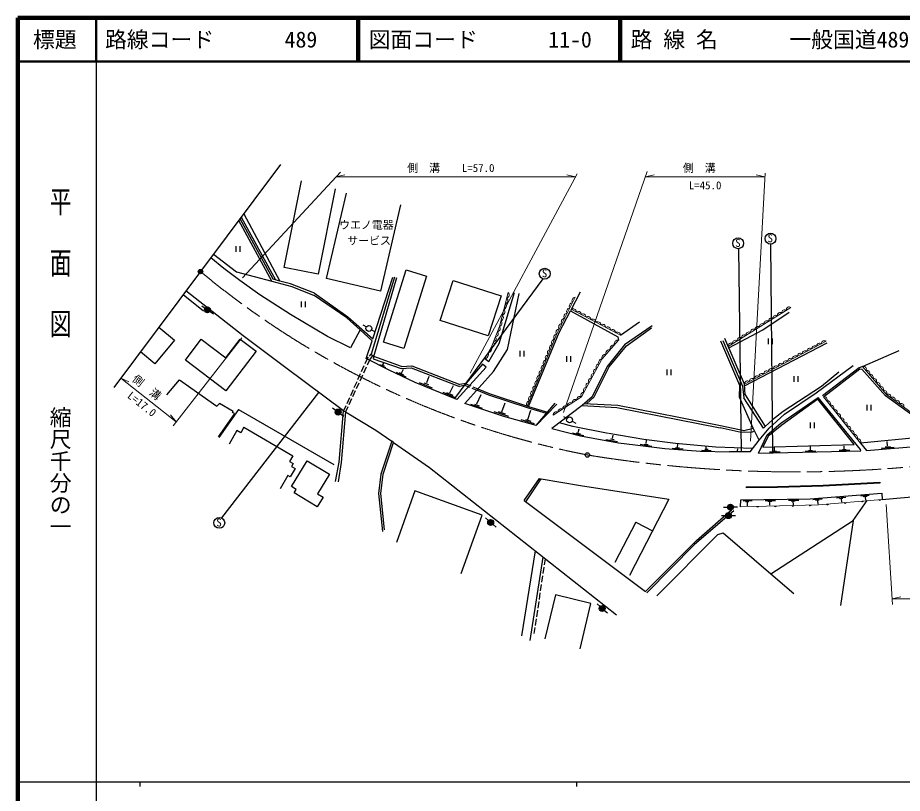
# Model space of a CAD drawing. Units: millimetres, scale not verified. Extents: x 40000 to 680000, y 20000 to 380000.
# Drawn here: x 40000 to 242619, y 202409 to 380000 of the extents above; entities that cross this region are included whole.
import ezdxf
from ezdxf.enums import TextEntityAlignment as Align

# ---------------------------------------------------------------- set-up
doc = ezdxf.new("R2010")
doc.units = ezdxf.units.MM
doc.header["$LTSCALE"] = 1000
doc.header["$PDMODE"] = 32
doc.header["$PDSIZE"] = 500
doc.linetypes.add('CHAIN', pattern=[18.5, 12, -1.5, 3.5, -1.5])
for name, color, linetype, lineweight in [('M-BGD', 7, 'Continuous', 25), ('M-BMK', 2, 'CHAIN', 13), ('M-BMK-SRVR', 3, 'Continuous', 25), ('M-STR-HTXT', 7, 'Continuous', 13), ('M-TTL', 2, 'Continuous', 140), ('M-TTL-BAND', 7, 'Continuous', 25), ('M-TTL-LINE', 7, 'Continuous', 50)]:
    doc.layers.add(name, color=color, linetype=linetype, lineweight=lineweight)
doc.layers.add('M-OTRS', color=6, linetype='Continuous')
doc.layers.add('M-TTL-TXT', color=7, linetype='Continuous')
doc.styles.add('@ＭＳ ゴシック', font='')
doc.styles.add('ＭＳ ゴシック', font='')
doc.styles.get('@ＭＳ ゴシック').set_extended_font_data('@MS Gothic')
doc.styles.get('ＭＳ ゴシック').set_extended_font_data('MS Gothic')

msp = doc.modelspace()

# ---------------------------------------------------------------- hatches: boundary and pattern name
at = {"layer": 'M-BGD'}
for points in [[(84028, 312727, 0.97359), (82923, 313529, 0.01338), (82902, 313500, 0.41421), (83078, 312550, 0.41421)], [(113937, 289299, 0.97359), (112860, 290138, 0.01338), (112837, 290109, 0.41421), (112982, 289154, 0.41421)], [(203936, 267935, 0.97359), (202571, 267963, 0.01338), (202571, 267927, 1)], [(203478, 265991, 0.97359), (202113, 266019, 0.01338), (202112, 265983, 1)], [(148844, 263954, 0.97359), (147847, 264887, 0.01338), (147822, 264860, 1)], [(174381, 244285, 0.97359), (173384, 245217, 0.01338), (173359, 245191, 1)]]:
    msp.add_hatch(color=256, dxfattribs=at).paths.add_polyline_path(points)

# ---------------------------------------------------------------- linework, layer by layer
for p, q in [((101015, 322840), (104978, 342657)), ((112743, 340790), (108840, 321275)), ((110762, 320249), (115283, 339805)), ((127702, 337171), (123129, 317390)), ((91798, 335127), (100010, 319668)), ((98226, 319657), (90618, 333552)), ((98521, 320158), (90941, 333982)), ((91180, 334302), (99081, 319973)), ((89987, 327689), (89987, 326389)), ((90962, 326389), (90962, 327689)), ((205092, 327100), (205700, 280592)), ((212994, 280374), (212528, 328161)), ((87211, 322603), (84219, 325006)), ((84864, 325868), (90095, 321779)), ((90900, 319808), (87211, 322603)), ((108840, 321275), (101015, 322840)), ((123780, 305675), (128965, 322300)), ((128965, 322300), (133616, 320850)), ((90095, 321779), (98226, 319657)), ((100010, 319668), (98521, 320158)), ((123129, 317390), (110762, 320249)), ((126337, 320565), (120966, 302959)), ((121355, 306485), (125918, 320594)), ((121565, 302387), (126855, 320518)), ((133616, 320850), (128432, 304225)), ((140098, 292789), (160324, 320201)), ((95476, 316578), (90900, 319808)), ((98226, 319657), (102806, 318464)), ((102500, 319075), (100010, 319668)), ((107950, 316935), (102500, 319075)), ((102806, 318464), (107883, 316377)), ((136792, 310690), (139717, 319822)), ((139717, 319822), (150718, 316298)), ((77917, 316590), (82566, 312907)), ((91608, 307151), (78540, 317423)), ((102474, 312032), (95476, 316578)), ((115360, 311255), (107883, 316377)), ((107950, 316935), (115591, 311539)), ((150718, 316298), (147793, 307166)), ((150308, 305425), (153769, 317051)), ((152210, 304016), (154871, 316877)), ((168820, 317174), (166612, 312865)), ((104941, 314993), (104941, 313693)), ((105916, 313693), (105916, 314993)), ((82170, 314046), (82923, 313529)), ((84060, 312748), (84814, 312231)), ((164031, 307911), (166612, 312865)), ((166612, 312865), (177465, 306948)), ((210676, 308520), (216737, 312607)), ((110938, 307038), (102474, 312032)), ((118478, 308506), (115360, 311255)), ((115591, 311539), (121355, 306485)), ((147793, 307166), (136792, 310690)), ((178057, 307277), (182448, 310366)), ((72320, 309116), (75898, 306130)), ((118478, 308506), (116205, 304386)), ((121190, 306021), (118478, 308506)), ((119058, 309649), (119858, 309209)), ((121066, 308542), (121867, 308101)), ((185313, 309418), (178963, 305066)), ((179410, 304895), (185208, 308984)), ((202866, 304431), (210676, 308520)), ((75898, 306130), (71394, 300732)), ((78441, 301615), (82061, 306361)), ((82061, 306361), (87653, 302096)), ((87653, 302096), (90950, 306419)), ((90950, 306419), (94614, 303624)), ((101448, 299794), (91608, 307151)), ((116205, 304386), (110938, 307038)), ((119827, 301973), (121190, 306021)), ((157035, 290967), (164031, 307911)), ((177465, 306948), (177649, 306185)), ((201546, 306077), (206050, 295639)), ((206475, 296111), (201943, 306559)), ((211901, 306548), (211901, 305248)), ((212876, 305248), (212876, 306548)), ((128432, 304225), (123780, 305675)), ((147912, 301299), (150308, 305425)), ((148980, 299021), (152210, 304016)), ((178963, 305066), (174993, 300162)), ((175505, 300070), (179410, 304895)), ((205390, 295792), (201067, 305931)), ((206501, 295704), (225371, 305519)), ((71394, 300732), (68100, 303481)), ((94614, 303624), (87697, 294555)), ((125056, 299306), (119827, 301973)), ((120009, 301880), (120388, 302307)), ((120545, 301607), (121363, 302580)), ((120587, 302532), (120966, 302959)), ((120966, 302959), (121565, 302387)), ((121565, 302387), (121405, 301922)), ((121405, 301922), (127865, 299675)), ((127918, 300167), (121565, 302387)), ((146973, 301928), (147912, 301299)), ((155020, 303695), (155020, 302395)), ((155995, 302395), (155995, 303695)), ((165719, 302484), (165719, 301184)), ((166694, 301184), (166694, 302484)), ((233534, 300130), (241916, 303832)), ((87697, 294555), (78441, 301615)), ((119283, 300263), (118668, 298895)), ((119800, 299988), (119172, 298626)), ((120009, 301880), (119487, 300719)), ((120545, 301607), (120009, 300442)), ((122887, 300596), (124263, 299898)), ((123359, 300519), (123920, 300253)), ((123672, 300495), (123891, 300926)), ((127918, 300167), (130242, 300306)), ((130242, 300306), (141283, 296018)), ((140605, 292582), (147271, 300019)), ((146461, 300657), (142255, 295749)), ((147271, 300019), (146461, 300657)), ((174993, 300162), (171574, 293207)), ((172047, 293167), (175505, 300070)), ((222913, 294107), (231347, 300357)), ((233534, 300130), (232594, 299775)), ((114661, 289980), (101448, 299794)), ((118463, 298439), (117848, 297070)), ((118963, 298172), (118336, 296809)), ((131067, 296465), (125056, 299306)), ((126679, 298823), (128895, 297748)), ((127371, 298729), (128345, 298262)), ((127865, 299675), (130162, 299818)), ((127908, 298611), (128404, 299491)), ((130162, 299818), (141217, 295566)), ((133679, 296486), (134255, 297886)), ((142380, 291644), (148980, 299021)), ((188685, 299483), (188685, 298183)), ((189660, 298183), (189660, 299483)), ((217756, 297935), (217756, 296635)), ((218731, 296635), (218731, 297935)), ((228051, 298845), (224103, 295555)), ((232705, 299817), (224307, 293437)), ((224548, 293218), (232869, 299571)), ((232594, 299775), (232705, 299817)), ((232869, 299571), (233383, 299527)), ((238772, 293451), (233383, 299527)), ((74194, 293651), (77065, 297090)), ((77065, 297090), (85618, 291049)), ((117643, 296614), (117028, 295246)), ((118126, 296355), (117499, 294993)), ((140605, 292582), (131067, 296465)), ((131987, 296488), (134938, 295254)), ((133015, 296424), (134087, 295981)), ((142669, 296232), (141283, 296018)), ((142370, 295883), (143522, 295401)), ((142642, 296200), (143788, 295705)), ((206627, 293681), (206475, 296111)), ((86737, 265458), (108954, 294219)), ((116823, 294790), (116208, 293422)), ((117290, 294539), (116662, 293176)), ((137386, 294286), (140239, 293019)), ((138245, 294189), (139681, 293533)), ((138954, 294109), (139814, 295793)), ((142255, 295749), (141217, 295566)), ((143983, 295207), (145136, 294725)), ((144247, 295507), (145393, 295012)), ((147903, 293579), (145136, 294725)), ((145393, 295012), (148003, 293958)), ((148003, 293958), (157035, 290967)), ((205361, 293114), (205390, 295792)), ((206050, 295639), (206347, 292963)), ((224103, 295555), (215330, 289793)), ((215599, 289235), (222913, 294107)), ((116003, 292966), (115388, 291598)), ((116453, 292722), (115826, 291359)), ((145158, 291567), (146128, 293760)), ((156776, 290658), (147903, 293579)), ((150927, 289720), (151684, 291820)), ((171574, 293207), (169260, 291208)), ((170311, 291556), (172047, 293167)), ((208484, 286029), (205361, 293114)), ((210854, 285985), (206347, 292963)), ((206627, 293681), (211173, 286384)), ((214797, 287135), (223319, 293045)), ((223285, 292619), (214990, 286677)), ((231599, 282250), (223285, 292619)), ((233046, 281115), (223319, 293045)), ((251203, 284345), (238772, 293451)), ((85618, 291049), (86230, 291687)), ((90599, 290290), (86073, 283910)), ((89378, 289831), (86230, 291687)), ((89239, 289636), (89378, 289831)), ((90599, 290290), (112437, 277708)), ((112123, 290679), (112860, 290138)), ((113638, 278257), (114661, 289980)), ((115183, 291142), (114661, 289980)), ((114661, 289980), (115080, 289741)), ((115616, 290905), (115080, 289741)), ((151332, 288653), (142380, 291644)), ((143722, 291527), (146407, 290597)), ((144626, 291541), (145663, 291155)), ((149066, 289826), (152429, 288749)), ((150089, 289813), (151644, 289294)), ((161125, 289391), (156776, 290658)), ((156860, 288009), (157524, 290118)), ((157035, 290967), (161367, 289674)), ((158789, 286659), (163136, 291744)), ((163475, 291505), (158789, 286659)), ((169260, 291208), (162334, 285911)), ((169260, 291208), (177201, 290735)), ((177451, 291234), (169695, 291584)), ((177201, 290735), (200915, 286119)), ((191462, 288446), (177451, 291234)), ((215330, 289793), (212917, 287959)), ((234512, 291340), (234512, 290040)), ((235487, 290040), (235487, 291340)), ((89637, 289354), (85883, 284062)), ((89637, 289354), (89239, 289636)), ((113970, 289319), (114707, 288778)), ((115080, 289741), (114067, 278141)), ((115080, 289741), (122062, 285586)), ((158789, 286659), (151332, 288653)), ((155238, 287974), (158260, 287088)), ((156292, 287974), (157533, 287584)), ((165024, 288715), (165824, 288275)), ((200955, 286526), (191462, 288446)), ((212917, 287959), (211173, 286384)), ((212110, 286025), (215599, 289235)), ((296259, 288644), (233041, 282612)), ((91831, 286244), (91074, 284956)), ((91831, 286244), (102997, 279678)), ((162334, 285911), (168881, 284268)), ((167164, 286401), (164085, 287251)), ((167032, 287608), (167832, 287167)), ((175240, 284803), (167164, 286401)), ((168398, 284998), (168616, 285884)), ((205718, 285050), (200915, 286119)), ((206427, 285436), (200955, 286526)), ((208527, 285941), (206314, 285409)), ((209837, 283273), (208484, 286029)), ((209837, 283273), (212110, 286025)), ((211173, 286384), (210854, 285985)), ((211660, 284477), (214797, 287135)), ((214990, 286677), (211880, 284145)), ((221524, 287303), (221524, 286003)), ((222499, 286003), (222499, 287303)), ((90231, 285452), (88428, 282387)), ((91074, 284956), (90231, 285452)), ((122062, 285586), (125663, 283010)), ((167086, 284963), (169697, 284325)), ((167913, 284951), (168918, 284697)), ((168881, 284268), (177625, 282677)), ((183393, 283447), (175401, 284780)), ((176226, 283622), (176358, 284376)), ((208199, 285102), (205718, 285050)), ((208802, 285381), (208199, 285102)), ((209716, 280297), (211660, 284477)), ((211880, 284145), (210697, 281632)), ((234387, 280937), (272424, 283948)), ((125663, 283010), (123184, 275469)), ((123736, 275481), (126041, 282750)), ((126041, 282750), (125663, 283010)), ((126041, 282750), (134305, 276988)), ((174728, 283456), (177419, 282991)), ((175771, 283552), (176612, 283412)), ((177625, 282677), (181437, 282177)), ((181437, 282177), (188235, 281388)), ((182546, 282316), (185252, 281928)), ((190663, 282532), (183393, 283447)), ((183510, 282384), (184404, 282237)), ((183937, 282483), (184030, 283237)), ((199892, 281664), (190663, 282532)), ((191126, 281669), (191184, 282329)), ((197701, 281311), (197701, 281732)), ((208339, 281374), (199892, 281664)), ((207742, 280617), (209837, 283273)), ((210697, 281632), (231599, 282250)), ((221594, 281060), (221598, 281781)), ((229335, 281243), (229339, 281964)), ((233041, 282612), (234387, 280937)), ((237799, 281420), (240759, 281642)), ((238659, 281739), (239908, 281828)), ((239208, 281979), (239128, 282944)), ((102997, 279678), (102254, 278415)), ((188235, 281388), (196360, 280784)), ((189905, 281424), (192394, 281266)), ((190664, 281552), (191617, 281511)), ((196360, 280784), (203026, 280560)), ((196605, 280978), (198867, 280908)), ((197351, 281180), (198122, 281171)), ((207742, 280617), (203026, 280560)), ((204009, 280704), (205780, 280721)), ((204897, 280809), (204915, 281300)), ((209716, 280297), (233144, 280852)), ((212162, 280569), (214616, 280604)), ((212942, 280735), (213785, 280733)), ((213368, 280865), (213372, 281586)), ((220389, 280764), (222843, 280799)), ((221169, 280930), (222011, 280928)), ((228129, 280947), (230583, 280982)), ((228909, 281113), (229752, 281111)), ((233144, 280852), (233046, 281115)), ((102254, 278415), (103125, 277903)), ((102712, 272652), (106317, 278569)), ((103125, 277903), (102748, 277262)), ((106317, 278569), (111382, 275482)), ((112781, 273805), (113638, 278257)), ((114067, 278141), (113409, 273715)), ((103562, 276783), (102421, 274843)), ((102748, 277262), (103562, 276783)), ((134305, 276988), (177126, 243274)), ((101869, 275168), (100086, 272138)), ((102421, 274843), (101869, 275168)), ((111382, 275482), (108649, 270997)), ((123184, 275469), (122633, 271048)), ((123164, 271068), (123736, 275481)), ((156027, 269430), (159481, 274465)), ((156376, 269169), (159876, 274379)), ((159481, 274465), (159876, 274379)), ((159876, 274379), (168902, 272903)), ((224468, 272998), (237462, 273676)), ((237462, 273676), (237475, 273427)), ((103820, 271977), (102712, 272652)), ((103360, 271223), (103820, 271977)), ((130988, 271649), (126728, 259859)), ((146420, 266073), (130988, 271649)), ((168902, 272903), (189173, 269740)), ((206876, 272598), (214063, 272678)), ((206876, 272598), (206879, 272348)), ((214063, 272678), (224468, 272998)), ((108602, 268029), (103360, 271223)), ((109934, 270214), (108602, 268029)), ((108649, 270997), (109934, 270214)), ((122633, 271048), (123550, 262334)), ((124002, 262707), (123164, 271068)), ((189173, 269740), (180140, 252293)), ((205535, 268023), (205634, 269598)), ((205634, 269598), (221505, 269837)), ((216532, 269539), (218931, 269563)), ((221505, 269837), (237943, 271121)), ((222097, 269659), (224236, 269818)), ((222747, 269505), (223568, 269576)), ((227550, 270085), (229689, 270244)), ((228200, 269931), (229021, 270002)), ((228614, 269866), (228691, 269045)), ((233104, 270528), (235059, 270699)), ((233683, 270339), (234563, 270427)), ((234149, 270238), (234214, 269547)), ((237943, 271121), (238014, 269712)), ((238014, 269712), (253442, 271084)), ((156027, 269430), (183831, 248616)), ((201658, 267957), (202571, 267963)), ((203951, 267971), (204864, 267977)), ((206180, 269399), (208241, 269435)), ((206737, 269202), (207496, 269225)), ((207062, 269118), (207093, 268222)), ((211176, 269458), (213575, 269482)), ((211790, 269263), (212748, 269293)), ((212210, 269187), (212228, 268348)), ((217147, 269344), (218104, 269374)), ((217566, 269267), (217584, 268428)), ((223161, 269440), (223237, 268619)), ((231375, 264891), (234586, 269417)), ((141611, 252763), (146420, 266073)), ((147163, 265492), (147847, 264887)), ((203995, 267076), (195053, 259360)), ((195501, 260317), (203506, 267296)), ((201199, 266013), (202113, 266019)), ((203492, 266026), (204406, 266033)), ((148879, 263971), (149563, 263366)), ((181570, 264485), (176791, 255254)), ((181570, 264485), (185420, 262492)), ((212534, 252652), (231375, 264891)), ((231375, 264891), (228489, 245406)), ((186371, 247587), (200338, 261654)), ((200338, 261654), (201614, 262053)), ((201614, 262053), (212534, 252652)), ((183831, 248616), (195501, 260317)), ((195053, 259360), (184091, 248318)), ((158539, 257907), (155433, 238464)), ((157416, 237427), (160367, 256468)), ((160822, 256110), (160608, 254704)), ((160533, 254210), (160307, 252727)), ((160232, 252232), (160007, 250749)), ((212534, 252652), (217782, 248138)), ((159931, 250255), (159706, 248772)), ((159631, 248278), (159405, 246795)), ((163160, 247868), (160723, 237772)), ((171311, 245901), (163160, 247868)), ((159330, 246300), (159104, 244818)), ((168799, 235493), (171311, 245901)), ((172700, 245823), (173384, 245217)), ((159029, 244323), (158804, 242840)), ((174416, 244302), (175100, 243696)), ((158729, 242346), (158503, 240863)), ((158428, 240369), (158214, 238962))]:
    msp.add_line(p, q, dxfattribs=at)
at = {"layer": 'M-BGD', "lineweight": 13}
for p, q in [((178057, 307277), (166799, 313230)), ((217096, 313664), (202732, 304739)), ((225191, 305908), (206475, 296111)), ((233041, 282612), (224548, 293218))]:
    msp.add_line(p, q, dxfattribs=at)
for points in [[(146973, 301928), (148494, 304617), (150347, 309311), (152349, 317110)], [(167703, 315974), (163423, 307494), (156717, 291072)], [(177649, 306185), (173791, 301788), (169132, 293180), (162683, 288964)], [(251855, 284407), (239021, 293746), (233534, 300130)], [(205535, 268023), (223405, 268456), (238014, 269712)]]:
    msp.add_lwpolyline(points, dxfattribs=at)
at = {"layer": 'M-BGD'}
msp.add_lwpolyline([(237475, 273427), (224479, 272749), (214068, 272428), (206879, 272348)], dxfattribs=at)
for centre, radius in [((212437, 329408), 1250), ((205018, 328348), 1250), ((160730, 321383), 1250), ((83465, 313113), 683), ((120438, 308847), 683), ((113387, 289704), 683), ((166404, 287913), 683), ((203253, 267931), 683), ((86166, 264332), 1250), ((202795, 265987), 683), ((148333, 264407), 683), ((173870, 244738), 683)]:
    msp.add_circle(centre, radius, dxfattribs=at)
at = {"layer": 'M-BGD', "lineweight": 13}
for centre, radius, start, end in [((151831, 316551), 763, 284.01008, 47.20274), ((151164, 313951), 763, 284.01008, 47.20274), ((151497, 315251), 763, 284.01008, 47.20274), ((167121, 313988), 775, 92.1802, 214.26411), ((167732, 315199), 775, 92.1802, 214.26411), ((150830, 312651), 763, 284.01008, 47.20274), ((165898, 311565), 775, 92.1802, 214.26411), ((166510, 312776), 775, 92.1802, 214.26411), ((167219, 312661), 707, 357.85406, 126.40101), ((168344, 312066), 707, 357.85406, 126.40101), ((169470, 311471), 707, 357.85406, 126.40101), ((214666, 311853), 656, 54.82063, 188.88734), ((215692, 312490), 656, 54.82063, 188.88734), ((216718, 313128), 656, 54.82063, 188.88734), ((150163, 310051), 763, 284.01008, 47.20274), ((150496, 311351), 763, 284.01008, 47.20274), ((165287, 310353), 775, 92.1802, 214.26411), ((170596, 310875), 707, 357.85406, 126.40101), ((171722, 310280), 707, 357.85406, 126.40101), ((172847, 309685), 707, 357.85406, 126.40101), ((211588, 309940), 656, 54.82063, 188.88734), ((212614, 310578), 656, 54.82063, 188.88734), ((213640, 311215), 656, 54.82063, 188.88734), ((149376, 307660), 697, 273.69102, 43.2051), ((149839, 308833), 697, 273.69102, 43.2051), ((164064, 307930), 775, 92.1802, 214.26411), ((164675, 309142), 775, 92.1802, 214.26411), ((173973, 309089), 707, 357.85406, 126.40101), ((175099, 308494), 707, 357.85406, 126.40101), ((176225, 307899), 707, 357.85406, 126.40101), ((177350, 307303), 707, 357.85406, 126.40101), ((207484, 307390), 656, 54.82063, 188.88734), ((208510, 308028), 656, 54.82063, 188.88734), ((209536, 308665), 656, 54.82063, 188.88734), ((210562, 309303), 656, 54.82063, 188.88734), ((148912, 306486), 697, 273.69102, 43.2051), ((162984, 305620), 702, 93.2468, 222.32238), ((163463, 306793), 702, 93.2468, 222.32238), ((177519, 305327), 868, 81.37949, 196.10026), ((204406, 305478), 656, 54.82063, 188.88734), ((205432, 306115), 656, 54.82063, 188.88734), ((206458, 306753), 656, 54.82063, 188.88734), ((224772, 305369), 682, 52.08263, 183.17586), ((147639, 304213), 946, 275.74174, 25.27264), ((148449, 305313), 697, 273.69102, 43.2051), ((162026, 303274), 702, 93.2468, 222.32238), ((162505, 304447), 702, 93.2468, 222.32238), ((175590, 303128), 868, 81.37949, 196.10026), ((176554, 304228), 868, 81.37949, 196.10026), ((203380, 304841), 656, 54.82063, 188.88734), ((221469, 303640), 682, 52.08263, 183.17586), ((222570, 304217), 682, 52.08263, 183.17586), ((223671, 304793), 682, 52.08263, 183.17586), ((146878, 302869), 946, 275.74174, 25.27264), ((161547, 302101), 702, 93.2468, 222.32238), ((174626, 302029), 868, 81.37949, 196.10026), ((217065, 301335), 682, 52.08263, 183.17586), ((218166, 301912), 682, 52.08263, 183.17586), ((219267, 302488), 682, 52.08263, 183.17586), ((220368, 303064), 682, 52.08263, 183.17586), ((160589, 299755), 702, 93.2468, 222.32238), ((161068, 300928), 702, 93.2468, 222.32238), ((173153, 300047), 668, 85.2204, 217.9318), ((173736, 301123), 668, 85.2204, 217.9318), ((213762, 299607), 682, 52.08263, 183.17586), ((214863, 300183), 682, 52.08263, 183.17586), ((215964, 300759), 682, 52.08263, 183.17586), ((233735, 299509), 652, 333.41534, 107.94561), ((159631, 297410), 702, 93.2468, 222.32238), ((160110, 298583), 702, 93.2468, 222.32238), ((171988, 297894), 668, 85.2204, 217.9318), ((172571, 298970), 668, 85.2204, 217.9318), ((209359, 297302), 682, 52.08263, 183.17586), ((210460, 297878), 682, 52.08263, 183.17586), ((211561, 298454), 682, 52.08263, 183.17586), ((212662, 299030), 682, 52.08263, 183.17586), ((234519, 298597), 652, 333.41534, 107.94561), ((235302, 297685), 652, 333.41534, 107.94561), ((159152, 296237), 702, 93.2468, 222.32238), ((170824, 295742), 668, 85.2204, 217.9318), ((171406, 296818), 668, 85.2204, 217.9318), ((207157, 296149), 682, 52.08263, 183.17586), ((208258, 296725), 682, 52.08263, 183.17586), ((236086, 296773), 652, 333.41534, 107.94561), ((236870, 295861), 652, 333.41534, 107.94561), ((158194, 293891), 702, 93.2468, 222.32238), ((158673, 295064), 702, 93.2468, 222.32238), ((169659, 293590), 668, 85.2204, 217.9318), ((170241, 294666), 668, 85.2204, 217.9318), ((237654, 294949), 652, 333.41534, 107.94561), ((238438, 294037), 652, 333.41534, 107.94561), ((239358, 293171), 666, 347.49027, 120.42879), ((157235, 291545), 702, 93.2468, 222.32238), ((157714, 292718), 702, 93.2468, 222.32238), ((166617, 291159), 715, 59.32468, 187.01818), ((167692, 291862), 715, 59.32468, 187.01818), ((168767, 292564), 715, 59.32468, 187.01818), ((224718, 292562), 677, 332.82466, 104.54869), ((225490, 291598), 677, 332.82466, 104.54869), ((240346, 292453), 666, 347.49027, 120.42879), ((241333, 291735), 666, 347.49027, 120.42879), ((163393, 289052), 715, 59.32468, 187.01818), ((164468, 289754), 715, 59.32468, 187.01818), ((165543, 290457), 715, 59.32468, 187.01818), ((226262, 290634), 677, 332.82466, 104.54869), ((227034, 289670), 677, 332.82466, 104.54869), ((242320, 291016), 666, 347.49027, 120.42879), ((227806, 288706), 677, 332.82466, 104.54869), ((228578, 287742), 677, 332.82466, 104.54869), ((229350, 286778), 677, 332.82466, 104.54869), ((230122, 285814), 677, 332.82466, 104.54869), ((230894, 284849), 677, 332.82466, 104.54869), ((231666, 283885), 677, 332.82466, 104.54869), ((232438, 282921), 677, 332.82466, 104.54869), ((237473, 269722), 256, 197.59683, 352.23606), ((209532, 268176), 256, 194.06707, 348.7063), ((213531, 268273), 256, 194.06707, 348.7063), ((217530, 268370), 256, 194.06707, 348.7063), ((221528, 268466), 256, 194.06707, 348.7063), ((225517, 268694), 256, 197.59683, 352.23606), ((229502, 269037), 256, 197.59683, 352.23606), ((233487, 269379), 256, 197.59683, 352.23606)]:
    msp.add_arc(centre, radius, start, end, dxfattribs=at)
at = {"layer": 'M-BMK'}
for centre, radius, start, end in [((208361, 474295), 198076, 230.3122, 258.97715), ((218275, 572675), 296675, 260.73098, 277.89169)]:
    msp.add_arc(centre, radius, start, end, dxfattribs=at)
at = {"layer": 'M-BMK-SRVR'}
for p, q in [((100233, 346392), (81869, 321869)), ((81869, 321869), (61995, 295328))]:
    msp.add_line(p, q, dxfattribs=at)
for centre in [(81869, 321869), (170489, 279873)]:
    msp.add_circle(centre, 500, dxfattribs=at)
at = {"layer": 'M-OTRS'}
msp.add_point((81869, 321869), dxfattribs=at)
at = {"layer": 'M-STR-HTXT'}
for p, q in [((113960, 344662), (91456, 320413)), ((184181, 344750), (165027, 289597)), ((112907, 343526), (114907, 344026)), ((112907, 343526), (167758, 343526)), ((168167, 344286), (143606, 298592)), ((167758, 343526), (165758, 344026)), ((183756, 343526), (185756, 344026)), ((183756, 343526), (211162, 343526)), ((211208, 344386), (207880, 283070)), ((211162, 343526), (209162, 344026)), ((75587, 286554), (91329, 306702)), ((63595, 297464), (76272, 287431)), ((63595, 297464), (65473, 296615)), ((76272, 287431), (75014, 289064)), ((240346, 245660), (238948, 268557)), ((240269, 246925), (242269, 247425)), ((240269, 246925), (301114, 246925))]:
    msp.add_line(p, q, dxfattribs=at)
at = {"layer": 'M-TTL'}
for p, q in [((40000, 380000), (40000, 20000)), ((680000, 380000), (40000, 380000))]:
    msp.add_line(p, q, dxfattribs=at)
at = {"layer": 'M-TTL-BAND'}
for p, q in [((58000, 370000), (58000, 20000)), ((40000, 205000), (579000, 205000)), ((68000, 205000), (68000, 204000)), ((168000, 205000), (168000, 204000))]:
    msp.add_line(p, q, dxfattribs=at)
at = {"layer": 'M-TTL-LINE'}
for p, q in [((58000, 380000), (58000, 370000)), ((117750, 380000), (117750, 370000)), ((118250, 380000), (118250, 370000)), ((177750, 380000), (177750, 370000)), ((178250, 380000), (178250, 370000)), ((40000, 370000), (680000, 370000))]:
    msp.add_line(p, q, dxfattribs=at)

# ---------------------------------------------------------------- texts
at = {"layer": 'M-BGD', "style": 'ＭＳ ゴシック'}
for s, p in [('ウエノ電器', (113631, 331090)), ('S', (211758, 328034)), ('サービス', (115498, 327481)), ('S', (204339, 326974)), ('S', (160052, 320009)), ('S', (85487, 262958))]:
    msp.add_text(s, height=1833, dxfattribs=at).set_placement(p, align=Align.BOTTOM_LEFT)
at = {"layer": 'M-STR-HTXT', "style": 'ＭＳ ゴシック'}
for s, p in [('側\u3000溝\u3000\u3000L=57.0', (129229, 344126)), ('側\u3000溝', (192362, 344126)), ('L=45.0', (193709, 340148))]:
    msp.add_text(s, height=1833, dxfattribs=at).set_placement(p, align=Align.BOTTOM_LEFT)
for s, p in [('側\u3000溝', (65719, 296547)), ('L=17.0', (64618, 292697))]:
    msp.add_text(s, height=1833, rotation=321.639, dxfattribs=at).set_placement(p, align=Align.BOTTOM_LEFT)
at = {"layer": 'M-TTL-BAND', "style": '@ＭＳ ゴシック', "width": 1.4}
msp.add_text('平  面  図', height=3666, rotation=270, dxfattribs=at).set_placement((49777, 306475), align=Align.MIDDLE_RIGHT)
at = {"layer": 'M-TTL-BAND', "style": '@ＭＳ ゴシック'}
msp.add_text('縮尺千分の一', height=3666, rotation=270, dxfattribs=at).set_placement((49777, 261030), align=Align.MIDDLE_RIGHT)
at = {"layer": 'M-TTL-TXT', "style": 'ＭＳ ゴシック'}
msp.add_text('標題', height=3666, dxfattribs=at).set_placement((48500, 375000), align=Align.MIDDLE_CENTER)
for s, p in [('路線コード', (60000, 375000)), ('図面コード', (120380, 375000)), ('路 線 名', (180380, 375000)), ('一般国道489号', (216734, 375000)), ('489', (101142, 375000)), ('11-0', (161521, 375000))]:
    msp.add_text(s, height=3666, dxfattribs=at).set_placement(p, align=Align.MIDDLE_LEFT)

doc.saveas('drawing.dxf')
